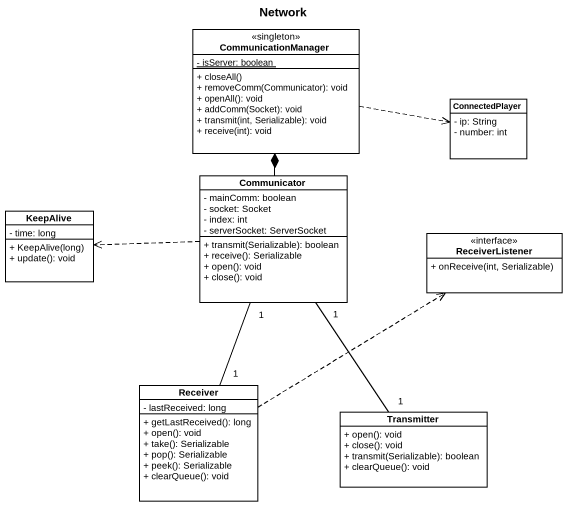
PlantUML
@startuml
title Network
hide circle
hide empty members
skinparam classAttributeIconSize 0
class CommunicationManager <<singleton>> {
  {static} - isServer: boolean
  + closeAll()
  + removeComm(Communicator): void
  + openAll(): void
  + addComm(Socket): void
  + transmit(int, Serializable): void
  + receive(int): void
}
class ConnectedPlayer {
  - ip: String
  - number: int
}
class Communicator {
  - mainComm: boolean
  - socket: Socket
  - index: int
  - serverSocket: ServerSocket
  + transmit(Serializable): boolean
  + receive(): Serializable
  + open(): void
  + close(): void
}
class KeepAlive {
  - time: long
  + KeepAlive(long)
  + update(): void
}
class ReceiverListener <<interface>> {
  + onReceive(int, Serializable)
}
class Receiver {
  - lastReceived: long
  + getLastReceived(): long
  + open(): void
  + take(): Serializable
  + pop(): Serializable
  + peek(): Serializable
  + clearQueue(): void
}
class Transmitter {
  + open(): void
  + close(): void
  + transmit(Serializable): boolean
  + clearQueue(): void
}
CommunicationManager .right.> ConnectedPlayer
Communicator -up-* CommunicationManager
Communicator .left.> KeepAlive
Communicator "1" -- "1" Receiver
Communicator "1" -- "1" Transmitter
Receiver .up.> ReceiverListener
@enduml
